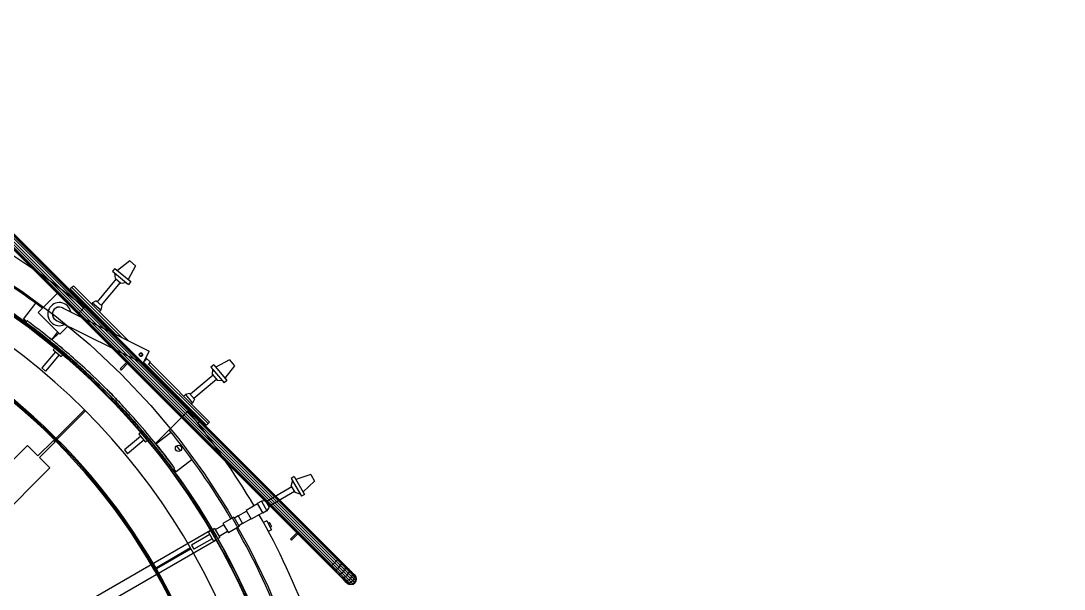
# Model space of a CAD drawing. Header units: metres. Extents: x 0 to 63075, y 0 to 44550.
# Drawn here: x 55632 to 56310, y 40560 to 40929 of the extents above; entities that cross this region are included whole.
import ezdxf

# ---------------------------------------------------------------- set-up
doc = ezdxf.new("R2010")
doc.units = ezdxf.units.M
doc.header["$LTSCALE"] = 75
for name, color, linetype in [('GSB', 7, 'Continuous'), ('ML6', 1, 'Continuous'), ('SDM', 7, 'Continuous'), ('SL1', 8, 'Continuous')]:
    doc.layers.add(name, color=color, linetype=linetype)
doc.styles.add('ROMANS', font='ROMANS.SHX')
doc.dimstyles.new('75___1-75', dxfattribs={"dimscale": 75, "dimtxt": 2.5, "dimasz": 2, "dimexe": 1.5, "dimexo": 1, "dimgap": 0.5, "dimtad": 1, "dimdec": 0, "dimzin": 12, "dimtxsty": 'ROMANS', "dimcen": 0, "dimclrd": 256, "dimclre": 256, "dimclrt": 3, "dimazin": 3, "dimtfac": 1, "dimtdec": 0, "dimtmove": 0, "dimatfit": 0, "dimfxl": 1, "dimlwd": -1, "dimlwe": -1, "dimarcsym": 0})

# ---------------------------------------------------------------- blocks, each defined once
blk = doc.blocks.new('A$C6bae614f')
at = {"layer": 'SL1'}
for p, q in [((384211.7, 46836.3), (386034.5, 45013.4)), ((384196.4, 46785.3), (385967.8, 45013.8)), ((384223.1, 46817.5), (386033.2, 45007.3)), ((384229.3, 46786.9), (385985.1, 45031)), ((386010.9, 45018.4), (384236, 46793.5)), ((384246.6, 46804.1), (386066, 44984.6)), ((385986.3, 44997.9), (384213.4, 46770.9)), ((384217.1, 46774.7), (385972.9, 45018.8)), ((385997.7, 45005.1), (384222.7, 46780.2)), ((385099, 46336), (385046, 46294.4)), ((385099, 46336), (385124.8, 46314.3)), ((384474.7, 46307), (384631.9, 46205.3)), ((385035.5, 46303.2), (385025.3, 46291.1)), ((385025.3, 46291.1), (385093.4, 46233.9)), ((385035.5, 46303.2), (385103.6, 46246.1)), ((385124.8, 46314.3), (385093, 46254.9)), ((385040.2, 46257.7), (384957.9, 46159.6)), ((385037.2, 46260.3), (385035.3, 46282.7)), ((385037.2, 46260.3), (385061, 46240.3)), ((385103.6, 46246.1), (385093.4, 46233.9)), ((384631.9, 46205.3), (384782.7, 46094.4)), ((384849, 46221.4), (384842.2, 46214.7)), ((384842.2, 46214.7), (385038.7, 46018.2)), ((384849, 46221.4), (384855.7, 46228.2)), ((385065.5, 46004.9), (384849, 46221.4)), ((385092.3, 45991.5), (384855.7, 46228.2)), ((385058, 46242.9), (384975.6, 46144.7)), ((385061, 46240.3), (385083.4, 46242.3)), ((384788, 46197.5), (384703.1, 46112.7)), ((384798.6, 46186.9), (384788, 46197.5)), ((384881.3, 46104.2), (384798.6, 46186.9)), ((384937.7, 46154.7), (384933.8, 46150)), ((384954.2, 46162.6), (384937.7, 46154.7)), ((384937.7, 46154.7), (384974.3, 46124)), ((384954.2, 46162.6), (384979.2, 46141.7)), ((384640.3, 46083.6), (384693.2, 46152.6)), ((384703.1, 46112.7), (384713.7, 46102.1)), ((384808.3, 46132.8), (385183.4, 45946.2)), ((384912.9, 46144), (384877.2, 46108.3)), ((384974.3, 46124), (384967.7, 46116.1)), ((384979.2, 46141.7), (384974.3, 46124)), ((384653.5, 46073.4), (384640.3, 46083.6)), ((384649.5, 46069.4), (384656.3, 46076.2)), ((384713.7, 46102.1), (384796.5, 46019.3)), ((385156.6, 45892.2), (384781.4, 46078.8)), ((384782.7, 46094.4), (384926.5, 45974.5)), ((384881.3, 46104.2), (384876.2, 46099)), ((385016.3, 46067.6), (385016.5, 46067.3)), ((385016.3, 46067.5), (385016.5, 46067.3)), ((385016.5, 46067.3), (385016.5, 46067.3)), ((384787.2, 46028.6), (384761.5, 45995.1)), ((384792.4, 46023.4), (384762.9, 45993.9)), ((384831.2, 46054), (384796.5, 46019.3)), ((384756.1, 45987.2), (384756.1, 45987.2)), ((384756.1, 45987.2), (384756.1, 45987.2)), ((384763.6, 45981.1), (384765.9, 45979.2)), ((384926.5, 45974.5), (385062.8, 45846.2)), ((384777.5, 45943.1), (384718.8, 45873.2)), ((384793.7, 45929.5), (384735.1, 45859.5)), ((384775.6, 45959), (384768.6, 45950.6)), ((384768.6, 45950.6), (384802.7, 45922)), ((384809.7, 45930.4), (384802.7, 45922)), ((384813, 45940), (384815.9, 45937.6)), ((385142.7, 45934.8), (385142.4, 45935)), ((385144.5, 45936.6), (385142.7, 45934.8)), ((385151.5, 45925.9), (385154.5, 45928.9)), ((385156.6, 45892.2), (385183.4, 45946.2)), ((385085.5, 45896.2), (385057.8, 45868.5)), ((385062.3, 45864), (385089.9, 45891.7)), ((385151.5, 45925.9), (385152.3, 45925.1)), ((385159.3, 45897.6), (385431.2, 45625.6)), ((385163.9, 45904.7), (385163.2, 45905.4)), ((385168.2, 45909.2), (385168.7, 45908.7)), ((385169.5, 45916.7), (385169, 45917.2)), ((385188.8, 45897.5), (385169.5, 45916.7)), ((385180, 45888.6), (385188.8, 45897.5)), ((385438, 45632.4), (385180.9, 45889.5)), ((385444.7, 45639.1), (385187.6, 45896.2)), ((385462.6, 45887), (385450.5, 45876.8)), ((385462.6, 45887), (385519.8, 45818.9)), ((385530.9, 45908.2), (385471.5, 45876.4)), ((385552.5, 45882.5), (385510.9, 45829.5)), ((385530.9, 45908.2), (385552.5, 45882.5)), ((384718.8, 45873.2), (384735.1, 45859.5)), ((385057.8, 45868.5), (385062.3, 45864)), ((385062.8, 45846.2), (385191.1, 45709.9)), ((385459.4, 45841.4), (385361.3, 45759)), ((385450.5, 45876.8), (385507.6, 45808.7)), ((385456.9, 45844.4), (385458.9, 45866.9)), ((385456.9, 45844.4), (385476.8, 45820.6)), ((385474.3, 45823.7), (385376.1, 45741.3)), ((385476.8, 45820.6), (385499.3, 45818.7)), ((385519.8, 45818.9), (385507.6, 45808.7)), ((385340.6, 45757.8), (385332.7, 45751.1)), ((385358.2, 45762.7), (385340.6, 45757.8)), ((385340.6, 45757.8), (385371.3, 45721.2)), ((385358.2, 45762.7), (385379.2, 45737.7)), ((385191.1, 45709.9), (385310.9, 45566.1)), ((385371.3, 45721.2), (385366.6, 45717.2)), ((385379.2, 45737.7), (385371.3, 45721.2)), ((384780.9, 45568.9), (384903.6, 45691.5)), ((384908.1, 45687.1), (384785.4, 45564.4)), ((385360.5, 45696.4), (385210.5, 45546.3)), ((385378.1, 45678.6), (385365.6, 45668.9)), ((385378.1, 45678.6), (385405.1, 45644)), ((385385.7, 45668.9), (385386.9, 45669.9)), ((385405.1, 45644), (385392.9, 45634.5)), ((385397.5, 45653.7), (385400.7, 45656.2)), ((385438, 45632.4), (385431.2, 45625.6)), ((385438, 45632.4), (385444.7, 45639.1)), ((385146, 45577.2), (385076.1, 45518.5)), ((385146.9, 45593.1), (385138.6, 45586.1)), ((385138.6, 45586.1), (385167.2, 45552)), ((385156.6, 45596.5), (385154.1, 45599.4)), ((385211.6, 45544.9), (385277.8, 45595.6)), ((383028.7, 43908.8), (384657.3, 45537.3)), ((384657.3, 45537.3), (384702.2, 45492.4)), ((384702.2, 45492.4), (384769.5, 45559.7)), ((384776.2, 45553), (384708.9, 45485.6)), ((384769.5, 45559.7), (384776.2, 45553)), ((385159.7, 45561), (385089.7, 45502.2)), ((385175.5, 45559), (385167.2, 45552)), ((385197.7, 45547), (385197.7, 45547)), ((385203.7, 45539.6), (385203.7, 45539.6)), ((385203.7, 45539.6), (385203.7, 45539.6)), ((385310.9, 45566.1), (385421.9, 45415.3)), ((384708.9, 45485.6), (384753.8, 45440.7)), ((385076.1, 45518.5), (385089.7, 45502.2)), ((385369.1, 45476.6), (385300.1, 45423.7)), ((384753.8, 45440.7), (383125.2, 43812.3)), ((385285.9, 45433), (385292.7, 45439.8)), ((385300.1, 45423.7), (385289.9, 45437)), ((385421.9, 45415.3), (385523.5, 45258.1)), ((385811, 45402.9), (385797.3, 45395)), ((385797.3, 45395), (385841.7, 45318)), ((385811, 45402.9), (385855.4, 45325.9)), ((385881.9, 45412), (385817.9, 45391)), ((385881.9, 45412), (385898.7, 45382.9)), ((385799.9, 45358.6), (385688.9, 45294.5)), ((385797.9, 45362), (385803.8, 45383.8)), ((385797.9, 45362), (385813.5, 45335.1)), ((385898.7, 45382.9), (385848.6, 45337.9)), ((385668.4, 45296.8), (385650.8, 45286.7)), ((385686.6, 45298.6), (385668.4, 45296.8)), ((385668.4, 45296.8), (385692.3, 45255.5)), ((385686.6, 45298.6), (385702.9, 45270.4)), ((385811.5, 45338.5), (385700.5, 45274.5)), ((385813.5, 45335.1), (385835.2, 45329.3)), ((385855.4, 45325.9), (385841.7, 45318)), ((385523.5, 45258.1), (385615.4, 45095)), ((385568.4, 45233.6), (385603.8, 45254.2)), ((385651.7, 45285.1), (385602.4, 45256.6)), ((385602.4, 45256.6), (385624.4, 45218.5)), ((385650.8, 45286.7), (385674.7, 45245.3)), ((385692.3, 45255.5), (385674.7, 45245.3)), ((385702.9, 45270.4), (385692.3, 45255.5)), ((385549.4, 45227.7), (385502.4, 45200.6)), ((385549.4, 45227.7), (385572.9, 45187)), ((385568.4, 45233.6), (385551.6, 45223.9)), ((385568.4, 45233.6), (385587.5, 45200.6)), ((385587.5, 45200.6), (385623, 45220.9)), ((385673.7, 45247), (385624.4, 45218.5)), ((385691.5, 45212.4), (385677.5, 45205)), ((385691.5, 45212.4), (385712.2, 45173.6)), ((385448.1, 45170), (383724.3, 44174.8)), ((385449.1, 45168.4), (385439.6, 45162.9)), ((385439.6, 45162.9), (385461.9, 45124.4)), ((385466, 45178.1), (385457.3, 45173.1)), ((385466, 45178.1), (385488.3, 45139.6)), ((385505.7, 45194.8), (385468.8, 45173.4)), ((385522.5, 45165.7), (385485.5, 45144.3)), ((385502.4, 45200.6), (385525.9, 45159.9)), ((385572.9, 45187), (385525.9, 45159.9)), ((385587.5, 45200.6), (385570.7, 45190.9)), ((385697.3, 45201.5), (385703.4, 45204.8)), ((385712.2, 45173.6), (385698.5, 45166.3)), ((385703.4, 45204.8), (385712.5, 45187.7)), ((385708, 45196.3), (385703.4, 45204.8)), ((385706.4, 45184.5), (385712.5, 45187.7)), ((385708, 45196.3), (385712.5, 45187.7)), ((385472.3, 45128.2), (383748.5, 44133)), ((385445.4, 45152.8), (385366.3, 45107.2)), ((385456, 45134.5), (385377, 45088.7)), ((385471.3, 45129.8), (385461.9, 45124.4)), ((385488.3, 45139.6), (385479.5, 45134.6)), ((385821.9, 45159.7), (385794.2, 45132)), ((385794.2, 45132), (385798.7, 45127.6)), ((385798.7, 45127.6), (385826.4, 45155.2)), ((385211.4, 45009.1), (385361.7, 45095.9)), ((385364.9, 45090.4), (385214.6, 45003.6)), ((385366.3, 45107.2), (385377, 45088.7)), ((385615.4, 45095), (385697.4, 44926.7)), ((385978.4, 45024.4), (385991.7, 45037.6)), ((386004.6, 45011.5), (385985.1, 45031)), ((385991.7, 45037.6), (385997.3, 45043.2)), ((385997.3, 45043.2), (386001, 45047)), ((386001, 45047), (386002.3, 45048.3)), ((386015.7, 45024.8), (386018.2, 45029.8)), ((386018.2, 45029.8), (386018, 45032.6)), ((385967.8, 45013.8), (385969.1, 45015.1)), ((385967.8, 45013.8), (385983.5, 44998)), ((385969.1, 45015.1), (385972.9, 45018.8)), ((385972.9, 45018.8), (385978.4, 45024.4)), ((385991.3, 45000.4), (385972.9, 45018.8)), ((385983.5, 44998), (385986.3, 44997.9)), ((385983.5, 44998), (386011.9, 44969.7)), ((385986.3, 44997.9), (385991.3, 45000.4)), ((385986.3, 44997.9), (386002.7, 44981.5)), ((385991.3, 45000.4), (385997.7, 45005.1)), ((385991.3, 45000.4), (386008.8, 44982.9)), ((385997.7, 45005.1), (386004.6, 45011.5)), ((386016, 44986.8), (385997.7, 45005.1)), ((385998.5, 44983.1), (386002.7, 44981.5)), ((386002.7, 44981.5), (386008.8, 44982.9)), ((386002.7, 44981.5), (386029.6, 44954.6)), ((386004.6, 45011.5), (386010.9, 45018.4)), ((386004.6, 45011.5), (386039.9, 44976.2)), ((386008.8, 44982.9), (386016, 44986.8)), ((386008.8, 44982.9), (386024.5, 44967.1)), ((386010.9, 45018.4), (386015.7, 45024.8)), ((386010.9, 45018.4), (386059.4, 44969.9)), ((386016, 44986.8), (386023.2, 44992.9)), ((386032.5, 44970.4), (386016, 44986.8)), ((386023.2, 44992.9), (386029.2, 45000)), ((386029.2, 45000), (386033.2, 45007.3)), ((386034.5, 45013.4), (386033, 45017.6)), ((386033.2, 45007.3), (386034.5, 45013.4)), ((386033.2, 45007.3), (386048.9, 44991.5)), ((386034.5, 45013.4), (386049.2, 44998.8)), ((386039.9, 44976.2), (386045.7, 44983.6)), ((386045.7, 44983.6), (386048.9, 44991.5)), ((386049.2, 44998.8), (386046.4, 45004.2)), ((386048.9, 44991.5), (386049.2, 44998.8)), ((386048.9, 44991.5), (386062.1, 44978.4)), ((386049.2, 44998.8), (386070.6, 44977.3)), ((386061.4, 44986.5), (386057.6, 44993)), ((386062.1, 44978.4), (386061.4, 44986.5)), ((386066, 44984.6), (386073, 44977.6)), ((386070.6, 44977.3), (386066, 44984.6)), ((386011.9, 44969.7), (386017.3, 44966.9)), ((386011.9, 44969.7), (386031.5, 44950.1)), ((386017.3, 44966.9), (386024.5, 44967.1)), ((386023.1, 44958.5), (386029.6, 44954.6)), ((386024.5, 44967.1), (386032.5, 44970.4)), ((386024.5, 44967.1), (386047.5, 44944.1)), ((386029.6, 44954.6), (386038.8, 44945.4)), ((386029.6, 44954.6), (386037.7, 44954)), ((386031.5, 44950.1), (386036.7, 44944.8)), ((386031.5, 44950.1), (386038.8, 44945.4)), ((386032.5, 44970.4), (386039.9, 44976.2)), ((386046.2, 44956.7), (386032.5, 44970.4)), ((386036.7, 44944.8), (386044.5, 44939.7)), ((386036.7, 44944.8), (386038.5, 44943.1)), ((386037.7, 44954), (386046.2, 44956.7)), ((386038.5, 44943.1), (386046.4, 44937.8)), ((386038.8, 44945.4), (386047.5, 44944.1)), ((386038.8, 44945.4), (386044.5, 44939.7)), ((386039.9, 44976.2), (386053.8, 44962.3)), ((386044.5, 44939.7), (386053.7, 44938)), ((386044.5, 44939.7), (386046.4, 44937.8)), ((386046.2, 44956.7), (386053.8, 44962.3)), ((386056.5, 44946.4), (386046.2, 44956.7)), ((386046.4, 44937.8), (386055.8, 44935.9)), ((386047.5, 44944.1), (386056.5, 44946.4)), ((386047.5, 44944.1), (386053.7, 44938)), ((386053.7, 44938), (386062.9, 44940)), ((386053.7, 44938), (386055.8, 44935.9)), ((386053.8, 44962.3), (386059.4, 44969.9)), ((386053.8, 44962.3), (386064.3, 44951.8)), ((386055.8, 44935.9), (386065.1, 44937.8)), ((386064.3, 44951.8), (386056.5, 44946.4)), ((386065.1, 44937.8), (386056.5, 44946.4)), ((386059.4, 44969.9), (386062.1, 44978.4)), ((386059.4, 44969.9), (386069.7, 44959.6)), ((386062.1, 44978.4), (386071.9, 44968.5)), ((386062.9, 44940), (386070.8, 44945.3)), ((386064.3, 44951.8), (386069.7, 44959.6)), ((386064.3, 44951.8), (386070.8, 44945.3)), ((386065.1, 44937.8), (386073, 44943.1)), ((386069.7, 44959.6), (386071.9, 44968.5)), ((386069.7, 44959.6), (386076.1, 44953.2)), ((386071.9, 44968.5), (386070.6, 44977.3)), ((386070.6, 44977.3), (386076.4, 44971.6)), ((386070.8, 44945.3), (386076.1, 44953.2)), ((386070.8, 44945.3), (386073, 44943.1)), ((386076.4, 44971.6), (386071.2, 44979.3)), ((386071.9, 44968.5), (386078.1, 44962.4)), ((386078.3, 44969.7), (386073, 44977.6)), ((386073, 44943.1), (386078.3, 44951)), ((386076.1, 44953.2), (386078.1, 44962.4)), ((386076.1, 44953.2), (386078.3, 44951)), ((386078.1, 44962.4), (386076.4, 44971.6)), ((386076.4, 44971.6), (386078.3, 44969.7)), ((386078.1, 44962.4), (386080.2, 44960.3)), ((386080.2, 44960.3), (386078.3, 44969.7)), ((386078.3, 44951), (386080.2, 44960.3)), ((385697.4, 44926.7), (385769, 44753.8))]:
    blk.add_line(p, q, dxfattribs=at)
for centre, radius in [((382870.4, 43654), 3000), ((382870.4, 43654), 2990.5), ((385147.1, 45930.3), 6.25), ((385310, 45525.8), 13.5)]:
    blk.add_circle(centre, radius, dxfattribs=at)
for centre, radius, start, end in [((382870.4, 43654), 3000, 352.9702, 184.2441), ((382870.4, 43654), 2993.5, 352.9548, 75.0634), ((382870.4, 43654), 2878.5, 17.2072, 72.9874), ((382870.4, 43654), 3207.1, 50.6616, 59.5444), ((382870.4, 43654), 2705, 330.3863, 210.6755), ((382870.4, 43654), 2700, 0.0486, 89.9476), ((382870.4, 43654), 2695.2, 0.0487, 89.9475), ((382870.4, 43654), 3092.8, 53.228, 58.5864), ((384794.9, 46105.8), 50, 10.6498, 296.4509), ((384794.9, 46105.8), 30.5, 54.9872, 252.1134), ((384794.9, 46105.8), 30.2, 63.5503, 243.5503), ((382870.4, 43654), 3092.8, 52.2064, 52.2167), ((382954.8, 43758.4), 2865.7, 51.0552, 51.6437), ((382925.7, 43720.4), 2923, 49.8577, 50.5043), ((385147.6, 45930.4), 7.07, 221.4501, 243.4989), ((382870.4, 43654), 3207.1, 30.3912, 39.3346), ((382936.3, 43710.8), 2913, 40.4466, 40.6738), ((382870.4, 43654), 3092.8, 30.4334, 39.1246), ((383121.1, 43857.9), 2676.8, 39.1849, 39.3246), ((383180.3, 43904.7), 2601.3, 38.9383, 39.1433), ((382870.4, 43654), 3075, 37.2466, 37.7497), ((383260.1, 43940.3), 2516.4, 36.3831, 36.6325), ((382870.4, 43654), 3207.1, 20.3912, 29.6051), ((382870.4, 43654), 3092.8, 20.4334, 29.5629)]:
    blk.add_arc(centre, radius, start, end, dxfattribs=at)
for centre, major_axis, ratio, start_param, end_param in [((385142.7, 45926), (4.42, -4.42), 0.302029, 2.276963, 2.334974), ((385142.7, 45926), (4.42, -4.42), 0.302029, 0.676906, 0.864629), ((385165.1, 45912.3), (4.42, 4.42), 0.704416, 3.870248, 4.712389), ((385168.3, 45909.1), (-4.42, -4.42), 0.086824, 0, 1.570796), ((385165.1, 45912.3), (4.42, 4.42), 0.704416, 4.712389, 6.283185), ((385168.3, 45909.1), (-4.42, -4.42), 0.086824, 1.570796, 3.141593), ((385168.3, 45909.1), (4.42, 4.42), 0.086824, 4.712389, 6.283185)]:
    blk.add_ellipse(centre, major_axis=major_axis, ratio=ratio, start_param=start_param, end_param=end_param, dxfattribs=at)
for points, knots in [([(385285.9, 45433), (385286.3, 45432.5), (385279.3, 45442.2), (385265.3, 45460.7), (385258.3, 45470), (385249.5, 45481.5), (385239.3, 45494.6), (385229.1, 45507.8), (385217.4, 45522.6), (385204.8, 45538.2), (385182.9, 45565.4), (385155.2, 45598.7), (385123.8, 45634.4), (385105.9, 45654.8), (385086.8, 45676), (385067, 45697.2), (385047.3, 45718.4), (385027, 45739.6), (385007, 45759.9), (385002, 45765), (384997, 45770), (384992, 45775.1), (384961.8, 45805.3), (384929.5, 45836.1), (384897.8, 45865.2), (384871.4, 45889.4), (384845.3, 45912.4), (384821, 45933.2), (384801.6, 45949.8), (384783.4, 45965), (384766.9, 45978.4), (384762.8, 45981.8), (384758.8, 45985), (384754.9, 45988.2), (384731.2, 46007.3), (384709.7, 46024), (384692.7, 46037), (384678.6, 46047.8), (384667.5, 46056.1), (384660.3, 46061.5), (384654.5, 46065.8), (384651.1, 46068.3), (384649.9, 46069.2), (384649.6, 46069.4), (384649.5, 46069.5), (384649.4, 46069.5), (384649.4, 46069.5), (384649.5, 46069.5), (384649.5, 46069.4)], [0, 0, 0, 0, 169.78603, 169.78603, 169.78603, 254.679045, 254.679045, 254.679045, 339.57206, 339.57206, 339.57206, 488.132245, 488.132245, 488.132245, 573.02378, 573.02378, 573.02378, 657.915315, 657.915315, 657.915315, 679.138198, 679.138198, 679.138198, 806.4755, 806.4755, 806.4755, 912.589919, 912.589919, 912.589919, 997.481453, 997.481453, 997.481453, 1018.704337, 1018.704337, 1018.704337, 1146.043859, 1146.043859, 1146.043859, 1252.160128, 1252.160128, 1252.160128, 1337.053143, 1337.053143, 1337.053143, 1358.276397, 1358.276397, 1358.276397, 1368.632765, 1368.632765, 1368.632765, 1368.632765]), ([(384649.6, 46069.4), (384649.5, 46069.5), (384649.5, 46069.5), (384649.4, 46069.5), (384649.4, 46069.5), (384654.5, 46065.8), (384665, 46058), (384673.8, 46051.4), (384686.3, 46042), (384701.7, 46030.2), (384714, 46020.7), (384728.1, 46009.6), (384743.1, 45997.7), (384746.9, 45994.7), (384750.7, 45991.6), (384754.6, 45988.4), (384778.1, 45969.4), (384805.9, 45946.5), (384835.8, 45920.5), (384860.8, 45898.9), (384887.2, 45875.2), (384913.7, 45850.5), (384934.9, 45830.8), (384956.1, 45810.4), (384976.5, 45790.4), (384981.5, 45785.4), (384986.6, 45780.5), (384991.6, 45775.4), (385021.8, 45745.2), (385052.7, 45713), (385081.7, 45681.3), (385105.9, 45654.9), (385128.9, 45628.8), (385149.7, 45604.5), (385166.3, 45585.1), (385181.5, 45566.8), (385195, 45550.4), (385198.3, 45546.3), (385201.6, 45542.3), (385204.7, 45538.3), (385223.8, 45514.7), (385240.5, 45493.2), (385253.5, 45476.2), (385264.4, 45462), (385272.6, 45451), (385278, 45443.7), (385282.3, 45437.9), (385284.8, 45434.5), (385285.6, 45433.4), (385285.8, 45433.1), (385285.9, 45433), (385285.9, 45433)], [-1368.181007, -1368.181007, -1368.181007, -1368.181007, -1358.276397, -1358.276397, -1358.276397, -1230.936874, -1230.936874, -1230.936874, -1124.820606, -1124.820606, -1124.820606, -1039.927591, -1039.927591, -1039.927591, -1018.704337, -1018.704337, -1018.704337, -891.367035, -891.367035, -891.367035, -785.252617, -785.252617, -785.252617, -700.361082, -700.361082, -700.361082, -679.138198, -679.138198, -679.138198, -551.800896, -551.800896, -551.800896, -445.686478, -445.686478, -445.686478, -360.794943, -360.794943, -360.794943, -339.57206, -339.57206, -339.57206, -212.232537, -212.232537, -212.232537, -106.116269, -106.116269, -106.116269, -21.223254, -21.223254, -21.223254, 0, 0, 0, 0]), ([(385292.7, 45439.8), (385293.1, 45439.3), (385286.1, 45449), (385272.1, 45467.5), (385265.1, 45476.8), (385256.3, 45488.3), (385246.1, 45501.4), (385235.9, 45514.6), (385224.1, 45529.4), (385211.6, 45544.9), (385189.6, 45572.2), (385161.9, 45605.5), (385130.5, 45641.1), (385112.6, 45661.5), (385093.5, 45682.7), (385073.8, 45703.9), (385054, 45725.1), (385033.7, 45746.3), (385013.7, 45766.6), (385008.7, 45771.7), (385003.7, 45776.7), (384998.7, 45781.8), (384968.5, 45812), (384936.3, 45842.8), (384904.6, 45871.9), (384878.1, 45896.1), (384852.1, 45919.1), (384827.8, 45939.9), (384808.4, 45956.5), (384790.1, 45971.7), (384773.7, 45985.2), (384769.6, 45988.5), (384765.6, 45991.8), (384761.6, 45995), (384738, 46014), (384716.5, 46030.8), (384699.5, 46043.8), (384685.3, 46054.6), (384674.3, 46062.9), (384667.1, 46068.3), (384661.3, 46072.6), (384657.9, 46075.1), (384656.7, 46076), (384656.4, 46076.2), (384656.3, 46076.3), (384656.2, 46076.3), (384656.2, 46076.3), (384658.6, 46074.6), (384663.6, 46070.9)], [-2716.5247, -2716.5247, -2716.5247, -2716.5247, -2546.740445, -2546.740445, -2546.740445, -2461.848318, -2461.848318, -2461.848318, -2376.95619, -2376.95619, -2376.95619, -2228.397524, -2228.397524, -2228.397524, -2143.506858, -2143.506858, -2143.506858, -2058.616192, -2058.616192, -2058.616192, -2037.393525, -2037.393525, -2037.393525, -1910.057526, -1910.057526, -1910.057526, -1803.944193, -1803.944193, -1803.944193, -1719.053527, -1719.053527, -1719.053527, -1697.83086, -1697.83086, -1697.83086, -1570.492669, -1570.492669, -1570.492669, -1464.37751, -1464.37751, -1464.37751, -1379.485382, -1379.485382, -1379.485382, -1358.26235, -1358.26235, -1358.26235, -1270.538436, -1270.538436, -1270.538436, -1270.538436]), ([(384656.7, 46064.2), (384658.9, 46062.5), (384661.7, 46060.4), (384665, 46058), (384673.8, 46051.4), (384686.3, 46042), (384701.7, 46030.2), (384707.5, 46025.7), (384713.7, 46020.8), (384720.3, 46015.7)], [1445.530462, 1445.530462, 1445.530462, 1445.530462, 1485.615919, 1485.615919, 1485.615919, 1591.732188, 1591.732188, 1591.732188, 1631.96575, 1631.96575, 1631.96575, 1631.96575]), ([(384720.2, 46015.8), (384710.1, 46023.6), (384700.9, 46030.8), (384692.7, 46037), (384678.6, 46047.8), (384667.5, 46056.1), (384660.3, 46061.5), (384659, 46062.4), (384657.8, 46063.3), (384656.8, 46064.1)], [-1631.847358, -1631.847358, -1631.847358, -1631.847358, -1570.508934, -1570.508934, -1570.508934, -1464.392665, -1464.392665, -1464.392665, -1445.530105, -1445.530105, -1445.530105, -1445.530105]), ([(384762.9, 45993.9), (384738.8, 46013.5), (384716.8, 46030.6), (384699.5, 46043.8), (384685.3, 46054.6), (384674.3, 46062.9), (384667.1, 46068.3), (384665.8, 46069.2), (384664.7, 46070.1), (384663.6, 46070.8)], [1016.439094, 1016.439094, 1016.439094, 1016.439094, 1146.032031, 1146.032031, 1146.032031, 1252.147191, 1252.147191, 1252.147191, 1270.538327, 1270.538327, 1270.538327, 1270.538327]), ([(384756.1, 45987.2), (384755.8, 45987.4), (384762.3, 45982.2), (384774.9, 45971.9), (384781.1, 45966.8), (384788.9, 45960.3), (384797.9, 45952.8), (384806.8, 45945.3), (384816.9, 45936.7), (384827.6, 45927.6), (384843.6, 45913.8), (384862.6, 45897.1), (384883.2, 45878.5), (384897, 45866), (384911.5, 45852.7), (384926.2, 45838.9), (384940.8, 45825), (384955.7, 45810.7), (384970.3, 45796.5), (384977.5, 45789.4), (384984.7, 45782.2), (384991.8, 45775.2), (385020, 45747.1), (385049.2, 45716.5), (385075.7, 45687.8), (385088.9, 45673.4), (385101.5, 45659.6), (385113, 45646.6), (385124.5, 45633.7), (385134.9, 45621.7), (385144.1, 45611), (385157.9, 45595), (385170.2, 45580.4), (385179.8, 45568.8), (385186.1, 45561.1), (385191.3, 45554.8), (385195.2, 45550.1), (385199, 45545.3), (385201.6, 45542.2), (385202.8, 45540.7), (385203.4, 45539.9), (385203.7, 45539.6), (385203.8, 45539.5)], [0, 0, 0, 0, 119.316927, 119.316927, 119.316927, 178.975391, 178.975391, 178.975391, 238.633855, 238.633855, 238.633855, 328.121173, 328.121173, 328.121173, 387.779385, 387.779385, 387.779385, 447.437597, 447.437597, 447.437597, 477.266703, 477.266703, 477.266703, 596.583126, 596.583126, 596.583126, 656.241338, 656.241338, 656.241338, 715.89955, 715.89955, 715.89955, 805.387246, 805.387246, 805.387246, 865.04571, 865.04571, 865.04571, 924.704173, 924.704173, 924.704173, 954.51524, 954.51524, 954.51524, 954.51524]), ([(384933, 45832.4), (384923.4, 45841.5), (384913.8, 45850.5), (384904.3, 45859.2), (384890, 45872.4), (384876.1, 45884.9), (384863.2, 45896.4), (384850.2, 45907.9), (384838.3, 45918.4), (384827.6, 45927.6), (384811.5, 45941.4), (384796.9, 45953.7), (384785.4, 45963.2), (384777.7, 45969.6), (384771.3, 45974.8), (384766.6, 45978.7), (384761.9, 45982.5), (384758.8, 45985), (384757.3, 45986.3), (384756.5, 45986.9), (384756.1, 45987.2), (384756.1, 45987.2)], [-1351.588477, -1351.588477, -1351.588477, -1351.588477, -1312.483684, -1312.483684, -1312.483684, -1252.825472, -1252.825472, -1252.825472, -1193.16726, -1193.16726, -1193.16726, -1103.679564, -1103.679564, -1103.679564, -1044.021101, -1044.021101, -1044.021101, -984.362637, -984.362637, -984.362637, -954.55157, -954.55157, -954.55157, -954.55157]), ([(384825.9, 45929), (384813, 45940.1), (384801.4, 45949.9), (384791.9, 45957.8), (384784.4, 45964.1), (384778.3, 45969.1), (384773.7, 45972.9), (384770.1, 45975.9), (384767.4, 45978), (384765.7, 45979.4)], [1632.88867, 1632.88867, 1632.88867, 1632.88867, 1706.874983, 1706.874983, 1706.874983, 1764.735269, 1764.735269, 1764.735269, 1810.969949, 1810.969949, 1810.969949, 1810.969949]), ([(385144.5, 45924.1), (385143.3, 45924.6), (385142.2, 45925.7), (385141.5, 45926.9), (385141.3, 45927.3), (385141.1, 45927.7), (385141, 45928.1), (385140.5, 45929.3), (385140.5, 45930.8), (385140.9, 45932.2), (385141, 45932.6), (385141.2, 45933), (385141.3, 45933.4), (385141.9, 45934.7), (385143, 45935.7), (385144.2, 45936.4), (385144.6, 45936.6), (385145, 45936.8), (385145.4, 45937), (385146.6, 45937.4), (385148.1, 45937.4), (385149.5, 45937.1), (385149.9, 45936.9), (385150.3, 45936.8), (385150.7, 45936.6), (385151.9, 45936), (385153, 45935), (385153.7, 45933.8), (385153.9, 45933.4), (385154.1, 45933), (385154.3, 45932.5), (385154.7, 45931.3), (385154.7, 45929.8), (385154.4, 45928.5), (385154.2, 45928), (385154.1, 45927.6), (385153.9, 45927.2), (385153.3, 45926), (385152.3, 45924.9), (385151.1, 45924.2), (385150.7, 45924), (385150.3, 45923.8), (385149.8, 45923.7), (385148.6, 45923.2), (385147.1, 45923.2), (385145.8, 45923.6), (385145.3, 45923.7), (385144.9, 45923.9), (385144.5, 45924.1)], [0, 0, 0, 0, 3.971049, 3.971049, 3.971049, 5.294732, 5.294732, 5.294732, 9.265371, 9.265371, 9.265371, 10.588918, 10.588918, 10.588918, 14.559558, 14.559558, 14.559558, 15.883104, 15.883104, 15.883104, 19.854153, 19.854153, 19.854153, 21.177836, 21.177836, 21.177836, 25.148885, 25.148885, 25.148885, 26.472567, 26.472567, 26.472567, 30.443207, 30.443207, 30.443207, 31.766754, 31.766754, 31.766754, 35.737394, 35.737394, 35.737394, 37.06094, 37.06094, 37.06094, 41.031989, 41.031989, 41.031989, 42.355672, 42.355672, 42.355672, 42.355672]), ([(385144.5, 45924.1), (385145.7, 45923.4), (385147.2, 45923.2), (385148.5, 45923.4), (385149, 45923.4), (385149.4, 45923.5), (385149.8, 45923.7), (385151.1, 45924.1), (385152.3, 45925), (385153.2, 45926.1), (385153.4, 45926.4), (385153.7, 45926.8), (385153.9, 45927.2), (385154.5, 45928.4), (385154.7, 45929.9), (385154.6, 45931.2), (385154.5, 45931.7), (385154.4, 45932.1), (385154.3, 45932.6), (385153.9, 45933.8), (385153, 45935), (385151.9, 45935.9), (385151.5, 45936.1), (385151.1, 45936.4), (385150.7, 45936.6), (385149.6, 45937.2), (385148.1, 45937.4), (385146.7, 45937.3), (385146.2, 45937.2), (385145.8, 45937.1), (385145.4, 45937), (385144.1, 45936.6), (385142.9, 45935.7), (385142.1, 45934.6), (385141.8, 45934.2), (385141.5, 45933.8), (385141.3, 45933.4), (385140.7, 45932.3), (385140.5, 45930.8), (385140.7, 45929.4), (385140.7, 45928.9), (385140.8, 45928.5), (385141, 45928.1), (385141.4, 45926.8), (385142.2, 45925.6), (385143.3, 45924.8), (385143.7, 45924.5), (385144.1, 45924.2), (385144.5, 45924.1)], [-42.355672, -42.355672, -42.355672, -42.355672, -38.384623, -38.384623, -38.384623, -37.06094, -37.06094, -37.06094, -33.0903, -33.0903, -33.0903, -31.766754, -31.766754, -31.766754, -27.796114, -27.796114, -27.796114, -26.472567, -26.472567, -26.472567, -22.501519, -22.501519, -22.501519, -21.177836, -21.177836, -21.177836, -17.206787, -17.206787, -17.206787, -15.883104, -15.883104, -15.883104, -11.912465, -11.912465, -11.912465, -10.588918, -10.588918, -10.588918, -6.618278, -6.618278, -6.618278, -5.294732, -5.294732, -5.294732, -1.323683, -1.323683, -1.323683, 0, 0, 0, 0]), ([(385140.6, 45930.8), (385140.6, 45930.3), (385140.6, 45929.9), (385140.7, 45929.4), (385140.7, 45928.9), (385140.8, 45928.5), (385141, 45928.1)], [34.469326, 34.469326, 34.469326, 34.469326, 35.7971, 35.7971, 35.7971, 37.121082, 37.121082, 37.121082, 37.121082]), ([(385143, 45935.6), (385142.7, 45935.3), (385142.3, 45935), (385142.1, 45934.6), (385141.8, 45934.2), (385141.5, 45933.8), (385141.3, 45933.4)], [29.170011, 29.170011, 29.170011, 29.170011, 30.494319, 30.494319, 30.494319, 31.817698, 31.817698, 31.817698, 31.817698]), ([(385148.1, 45937.3), (385147.6, 45937.3), (385147.2, 45937.3), (385146.7, 45937.3), (385146.2, 45937.2), (385145.8, 45937.1), (385145.4, 45937)], [23.86288, 23.86288, 23.86288, 23.86288, 25.191261, 25.191261, 25.191261, 26.514032, 26.514032, 26.514032, 26.514032]), ([(385152.9, 45934.9), (385152.6, 45935.3), (385152.2, 45935.6), (385151.9, 45935.9), (385151.5, 45936.1), (385151.1, 45936.4), (385150.7, 45936.6)], [18.562265, 18.562265, 18.562265, 18.562265, 19.88737, 19.88737, 19.88737, 21.211575, 21.211575, 21.211575, 21.211575]), ([(385154.6, 45929.8), (385154.6, 45930.3), (385154.6, 45930.8), (385154.6, 45931.2), (385154.5, 45931.7), (385154.4, 45932.1), (385154.3, 45932.5)], [13.255983, 13.255983, 13.255983, 13.255983, 14.583757, 14.583757, 14.583757, 15.907739, 15.907739, 15.907739, 15.907739]), ([(385147.1, 45923.3), (385147.6, 45923.3), (385148.1, 45923.3), (385148.5, 45923.4), (385149, 45923.4), (385149.4, 45923.5), (385149.8, 45923.7)], [2.614808, 2.614808, 2.614808, 2.614808, 3.977918, 3.977918, 3.977918, 5.300689, 5.300689, 5.300689, 5.300689]), ([(385152.2, 45925), (385152.6, 45925.3), (385152.9, 45925.7), (385153.2, 45926), (385153.4, 45926.4), (385153.7, 45926.8), (385153.9, 45927.2)], [7.956668, 7.956668, 7.956668, 7.956668, 9.280976, 9.280976, 9.280976, 10.604355, 10.604355, 10.604355, 10.604355]), ([(385164.7, 45586.9), (385158.4, 45594.4), (385151.4, 45602.5), (385144.1, 45611), (385130.4, 45627), (385113.7, 45646), (385095, 45666.7), (385082.5, 45680.4), (385069.2, 45694.9), (385055.4, 45709.6), (385041.6, 45724.3), (385027.3, 45739.2), (385013, 45753.7), (385005.9, 45761), (384998.8, 45768.2), (384991.8, 45775.2), (384988.7, 45778.3), (384985.7, 45781.3), (384982.6, 45784.3)], [-1718.114287, -1718.114287, -1718.114287, -1718.114287, -1670.432955, -1670.432955, -1670.432955, -1580.945637, -1580.945637, -1580.945637, -1521.287426, -1521.287426, -1521.287426, -1461.629214, -1461.629214, -1461.629214, -1431.800108, -1431.800108, -1431.800108, -1419.040974, -1419.040974, -1419.040974, -1419.040974]), ([(385203.7, 45539.6), (385203.9, 45539.2), (385198.8, 45545.8), (385188.4, 45558.3), (385187.6, 45559.3), (385186.7, 45560.4), (385185.8, 45561.5)], [-1909.06681, -1909.06681, -1909.06681, -1909.06681, -1789.749883, -1789.749883, -1789.749883, -1780.011738, -1780.011738, -1780.011738, -1780.011738]), ([(385210.5, 45546.3), (385230, 45522.2), (385247.1, 45500.2), (385260.3, 45482.9), (385271.2, 45468.8), (385279.4, 45457.8), (385284.8, 45450.5), (385285.3, 45449.8), (385285.8, 45449.1), (385286.3, 45448.5)], [-341.823256, -341.823256, -341.823256, -341.823256, -212.230319, -212.230319, -212.230319, -106.115159, -106.115159, -106.115159, -95.915286, -95.915286, -95.915286, -95.915286])]:
    blk.add_open_spline(points, degree=3, knots=knots, dxfattribs=at)
for points in [[(385007.6, 45772.8), (385023.8, 45756.5), (385040.2, 45739.6), (385056.1, 45722.8)], [(385285.9, 45433), (385286.1, 45432.7), (385284, 45435.7), (385279.5, 45441.7)], [(385292.7, 45439.8), (385292.9, 45439.5), (385290.8, 45442.5), (385286.3, 45448.4)]]:
    blk.add_open_spline(points, degree=3, dxfattribs=at)
blk = doc.blocks.new('zw$15D4')
at = {"layer": 'ML6', "xscale": 0.2502808837766805, "yscale": 0.2502808837766805, "zscale": 0.2502808837766805}
blk.add_blockref('A$C6bae614f', (-85544.7, -3177.3), dxfattribs=at)

msp = doc.modelspace()

# ---------------------------------------------------------------- block references
at = {"layer": 'GSB', "xscale": 0.6000000000000068, "yscale": 0.6000000000000068, "zscale": 0.6000000000000068}
msp.add_blockref('zw$15D4', (49200, 35721.63), dxfattribs=at)

# ---------------------------------------------------------------- leaders
at = {"layer": 'SDM'}
msp.add_leader([(52766.71, 37891.88), (59453.13, 42438.72), (62243.43, 42438.72)], dimstyle='75___1-75', override={"dimtad": 0}, dxfattribs=at)

doc.saveas('drawing.dxf')
